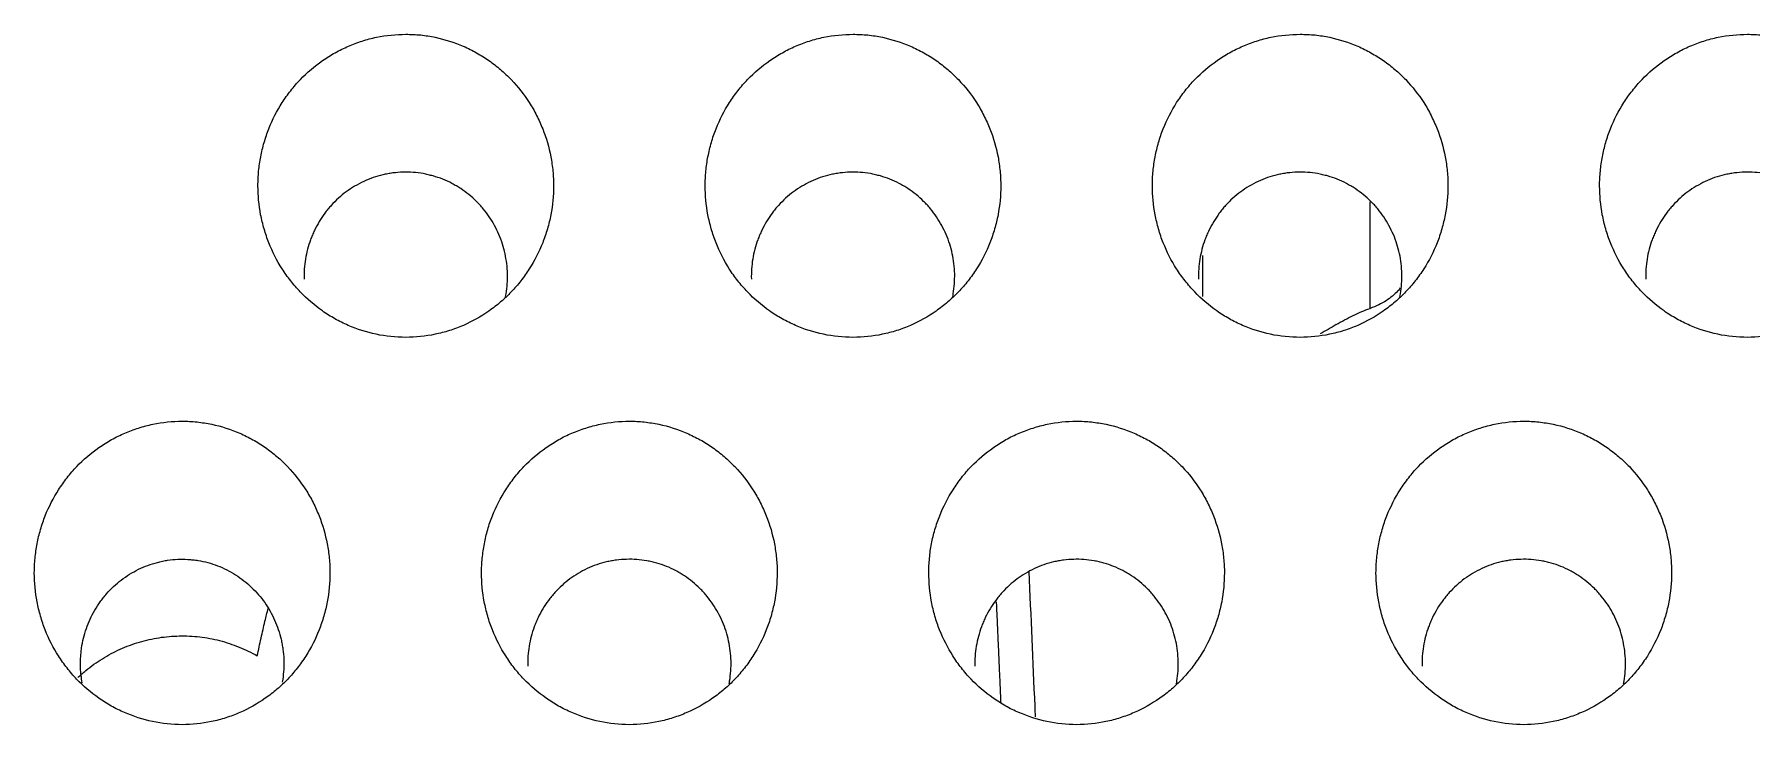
# Model space of a CAD drawing. Header units: millimetres. Extents: x 70151 to 230897, y 35202 to 113211.
# Drawn here: x 179003.46 to 179014.93, y 69184.89 to 69189.51 of the extents above; entities that cross this region are included whole.
import ezdxf

# ---------------------------------------------------------------- set-up
doc = ezdxf.new("R2010")
doc.units = ezdxf.units.MM
doc.header["$LTSCALE"] = 50
doc.layers.add('2-con', color=2, linetype='Continuous')
doc.layers.add('mark-B', color=2, linetype='Continuous', lineweight=20)

# ---------------------------------------------------------------- blocks, each defined once
blk = doc.blocks.new('무풍1WAY 대형')
at = {"layer": 'mark-B'}
for p, q in [((-357.466, -428.226), (-357.466, -428.939)), ((-356.348, -428.579), (-356.348, -428.306))]:
    blk.add_line(p, q, dxfattribs=at)
for points, knots in [([(-358.493, -425.445), (-358.56, -425.445), (-358.625, -425.452), (-358.721, -425.472), (-358.753, -425.481), (-358.801, -425.496), (-358.816, -425.501), (-358.847, -425.513), (-358.863, -425.519), (-358.938, -425.552), (-358.995, -425.584), (-359.076, -425.64), (-359.102, -425.66), (-359.152, -425.703), (-359.199, -425.748), (-359.242, -425.798), (-359.272, -425.836), (-359.282, -425.849), (-359.301, -425.876), (-359.31, -425.89), (-359.354, -425.959), (-359.384, -426.017), (-359.42, -426.108), (-359.43, -426.139), (-359.444, -426.186), (-359.448, -426.202), (-359.456, -426.234), (-359.459, -426.249), (-359.474, -426.329), (-359.48, -426.394), (-359.481, -426.475), (-359.48, -426.492), (-359.479, -426.524), (-359.477, -426.541), (-359.473, -426.59), (-359.468, -426.622), (-359.45, -426.717), (-359.432, -426.78), (-359.396, -426.871), (-359.382, -426.901), (-359.353, -426.959), (-359.336, -426.987), (-359.284, -427.07), (-359.244, -427.121), (-359.187, -427.181), (-359.175, -427.192), (-359.151, -427.215), (-359.115, -427.248), (-359.05, -427.298), (-358.995, -427.333), (-358.952, -427.357), (-358.938, -427.364), (-358.908, -427.379), (-358.893, -427.386), (-358.817, -427.419), (-358.755, -427.439), (-358.658, -427.459), (-358.626, -427.464), (-358.56, -427.471), (-358.527, -427.473), (-358.428, -427.473), (-358.363, -427.466), (-358.282, -427.449), (-358.266, -427.445), (-358.234, -427.437), (-358.186, -427.423), (-358.109, -427.395), (-358.051, -427.366), (-357.993, -427.334), (-357.965, -427.316), (-357.884, -427.259), (-357.834, -427.217), (-357.778, -427.158), (-357.767, -427.146), (-357.745, -427.121), (-357.735, -427.108), (-357.704, -427.069), (-357.685, -427.042), (-357.633, -426.96), (-357.603, -426.902), (-357.573, -426.826), (-357.567, -426.811), (-357.557, -426.78), (-357.542, -426.733), (-357.523, -426.654), (-357.514, -426.59), (-357.509, -426.541), (-357.508, -426.525), (-357.506, -426.492), (-357.506, -426.476), (-357.506, -426.394), (-357.512, -426.329), (-357.53, -426.234), (-357.538, -426.202), (-357.551, -426.155), (-357.556, -426.139), (-357.567, -426.108), (-357.573, -426.093), (-357.603, -426.017), (-357.632, -425.959), (-357.685, -425.877), (-357.704, -425.85), (-357.744, -425.798), (-357.766, -425.773), (-357.833, -425.702), (-357.883, -425.66), (-357.95, -425.613), (-357.964, -425.604), (-357.992, -425.586), (-358.006, -425.577), (-358.049, -425.553), (-358.078, -425.539), (-358.168, -425.5), (-358.231, -425.48), (-358.361, -425.452), (-358.427, -425.445), (-358.493, -425.445)], [0, 0, 0, 0, 0.03125, 0.03125, 0.046875, 0.046875, 0.054688, 0.054688, 0.0625, 0.0625, 0.09375, 0.09375, 0.109375, 0.109375, 0.125, 0.140625, 0.140625, 0.148438, 0.148438, 0.15625, 0.15625, 0.1875, 0.1875, 0.203125, 0.203125, 0.210938, 0.210938, 0.21875, 0.21875, 0.25, 0.25, 0.257813, 0.257813, 0.265625, 0.265625, 0.28125, 0.28125, 0.3125, 0.3125, 0.328125, 0.328125, 0.34375, 0.34375, 0.375, 0.375, 0.382813, 0.382813, 0.390625, 0.40625, 0.421875, 0.421875, 0.429688, 0.429688, 0.4375, 0.4375, 0.46875, 0.46875, 0.484375, 0.484375, 0.5, 0.5, 0.53125, 0.53125, 0.539063, 0.539063, 0.546875, 0.5625, 0.578125, 0.578125, 0.59375, 0.59375, 0.625, 0.625, 0.632813, 0.632813, 0.640625, 0.640625, 0.65625, 0.65625, 0.6875, 0.6875, 0.695313, 0.695313, 0.703125, 0.71875, 0.734375, 0.734375, 0.742188, 0.742188, 0.75, 0.75, 0.78125, 0.78125, 0.796875, 0.796875, 0.804688, 0.804688, 0.8125, 0.8125, 0.84375, 0.84375, 0.859375, 0.859375, 0.875, 0.875, 0.90625, 0.90625, 0.914063, 0.914063, 0.921875, 0.921875, 0.9375, 0.9375, 0.96875, 0.96875, 1, 1, 1, 1]), ([(-355.506, -425.445), (-355.572, -425.445), (-355.638, -425.452), (-355.734, -425.472), (-355.766, -425.481), (-355.813, -425.496), (-355.829, -425.501), (-355.86, -425.513), (-355.875, -425.519), (-355.95, -425.552), (-356.007, -425.584), (-356.088, -425.64), (-356.115, -425.66), (-356.164, -425.703), (-356.212, -425.748), (-356.254, -425.798), (-356.285, -425.836), (-356.294, -425.849), (-356.313, -425.876), (-356.323, -425.89), (-356.367, -425.959), (-356.396, -426.017), (-356.432, -426.108), (-356.443, -426.139), (-356.456, -426.186), (-356.461, -426.202), (-356.468, -426.234), (-356.472, -426.249), (-356.487, -426.329), (-356.493, -426.394), (-356.493, -426.475), (-356.493, -426.492), (-356.491, -426.524), (-356.49, -426.541), (-356.485, -426.59), (-356.481, -426.622), (-356.462, -426.717), (-356.444, -426.78), (-356.408, -426.871), (-356.395, -426.901), (-356.365, -426.959), (-356.349, -426.987), (-356.296, -427.07), (-356.256, -427.121), (-356.199, -427.181), (-356.188, -427.192), (-356.164, -427.215), (-356.127, -427.248), (-356.063, -427.298), (-356.008, -427.333), (-355.965, -427.357), (-355.95, -427.364), (-355.92, -427.379), (-355.905, -427.386), (-355.83, -427.419), (-355.767, -427.439), (-355.671, -427.459), (-355.638, -427.464), (-355.572, -427.471), (-355.539, -427.473), (-355.441, -427.473), (-355.375, -427.466), (-355.294, -427.449), (-355.278, -427.445), (-355.246, -427.437), (-355.199, -427.423), (-355.122, -427.395), (-355.063, -427.366), (-355.005, -427.334), (-354.977, -427.316), (-354.896, -427.259), (-354.847, -427.217), (-354.79, -427.158), (-354.779, -427.146), (-354.758, -427.121), (-354.747, -427.108), (-354.717, -427.069), (-354.698, -427.042), (-354.645, -426.96), (-354.616, -426.902), (-354.585, -426.826), (-354.58, -426.811), (-354.569, -426.78), (-354.554, -426.733), (-354.535, -426.654), (-354.526, -426.59), (-354.522, -426.541), (-354.52, -426.525), (-354.519, -426.492), (-354.519, -426.476), (-354.519, -426.394), (-354.525, -426.329), (-354.543, -426.234), (-354.55, -426.202), (-354.564, -426.155), (-354.569, -426.139), (-354.579, -426.108), (-354.585, -426.093), (-354.615, -426.017), (-354.645, -425.959), (-354.697, -425.877), (-354.716, -425.85), (-354.757, -425.798), (-354.778, -425.773), (-354.846, -425.702), (-354.895, -425.66), (-354.962, -425.613), (-354.976, -425.604), (-355.004, -425.586), (-355.018, -425.577), (-355.061, -425.553), (-355.091, -425.539), (-355.181, -425.5), (-355.243, -425.48), (-355.373, -425.452), (-355.439, -425.445), (-355.506, -425.445)], [0, 0, 0, 0, 0.03125, 0.03125, 0.046875, 0.046875, 0.054687, 0.054687, 0.0625, 0.0625, 0.09375, 0.09375, 0.109375, 0.109375, 0.125, 0.140625, 0.140625, 0.148438, 0.148438, 0.15625, 0.15625, 0.1875, 0.1875, 0.203125, 0.203125, 0.210938, 0.210938, 0.21875, 0.21875, 0.25, 0.25, 0.257813, 0.257813, 0.265625, 0.265625, 0.28125, 0.28125, 0.3125, 0.3125, 0.328125, 0.328125, 0.34375, 0.34375, 0.375, 0.375, 0.382812, 0.382812, 0.390625, 0.40625, 0.421875, 0.421875, 0.429687, 0.429687, 0.4375, 0.4375, 0.46875, 0.46875, 0.484375, 0.484375, 0.5, 0.5, 0.53125, 0.53125, 0.539062, 0.539062, 0.546875, 0.5625, 0.578125, 0.578125, 0.59375, 0.59375, 0.625, 0.625, 0.632812, 0.632812, 0.640625, 0.640625, 0.65625, 0.65625, 0.6875, 0.6875, 0.695312, 0.695312, 0.703125, 0.71875, 0.734375, 0.734375, 0.742187, 0.742187, 0.75, 0.75, 0.78125, 0.78125, 0.796875, 0.796875, 0.804687, 0.804687, 0.8125, 0.8125, 0.84375, 0.84375, 0.859375, 0.859375, 0.875, 0.875, 0.90625, 0.90625, 0.914063, 0.914063, 0.921875, 0.921875, 0.9375, 0.9375, 0.96875, 0.96875, 1, 1, 1, 1]), ([(-355.187, -426.468), (-355.2, -426.168), (-355.213, -425.869), (-355.227, -425.545), (-355.228, -425.521), (-355.229, -425.497)], [0, 0, 0, 0, 0.925963, 0.925963, 1, 1, 1, 1]), ([(-352.518, -425.445), (-352.585, -425.445), (-352.65, -425.452), (-352.746, -425.472), (-352.778, -425.481), (-352.825, -425.496), (-352.841, -425.501), (-352.872, -425.513), (-352.887, -425.519), (-352.963, -425.552), (-353.02, -425.584), (-353.101, -425.64), (-353.127, -425.66), (-353.177, -425.703), (-353.224, -425.748), (-353.267, -425.798), (-353.297, -425.836), (-353.307, -425.849), (-353.326, -425.876), (-353.335, -425.89), (-353.379, -425.959), (-353.409, -426.017), (-353.445, -426.108), (-353.455, -426.139), (-353.469, -426.186), (-353.473, -426.202), (-353.481, -426.234), (-353.484, -426.249), (-353.499, -426.329), (-353.505, -426.394), (-353.505, -426.475), (-353.505, -426.492), (-353.504, -426.524), (-353.502, -426.541), (-353.498, -426.59), (-353.493, -426.622), (-353.475, -426.717), (-353.457, -426.78), (-353.421, -426.871), (-353.407, -426.901), (-353.378, -426.959), (-353.361, -426.987), (-353.309, -427.07), (-353.269, -427.121), (-353.212, -427.181), (-353.2, -427.192), (-353.176, -427.215), (-353.14, -427.248), (-353.075, -427.298), (-353.02, -427.333), (-352.977, -427.357), (-352.962, -427.364), (-352.933, -427.379), (-352.918, -427.386), (-352.842, -427.419), (-352.78, -427.439), (-352.683, -427.459), (-352.651, -427.464), (-352.585, -427.471), (-352.552, -427.473), (-352.453, -427.473), (-352.388, -427.466), (-352.307, -427.449), (-352.291, -427.445), (-352.259, -427.437), (-352.211, -427.423), (-352.134, -427.395), (-352.075, -427.366), (-352.018, -427.334), (-351.99, -427.316), (-351.909, -427.259), (-351.859, -427.217), (-351.803, -427.158), (-351.792, -427.146), (-351.77, -427.121), (-351.76, -427.108), (-351.729, -427.069), (-351.71, -427.042), (-351.658, -426.96), (-351.628, -426.902), (-351.598, -426.826), (-351.592, -426.811), (-351.581, -426.78), (-351.567, -426.733), (-351.548, -426.654), (-351.539, -426.59), (-351.534, -426.541), (-351.533, -426.525), (-351.531, -426.492), (-351.531, -426.476), (-351.531, -426.394), (-351.537, -426.329), (-351.555, -426.234), (-351.563, -426.202), (-351.576, -426.155), (-351.581, -426.139), (-351.592, -426.108), (-351.598, -426.093), (-351.628, -426.017), (-351.657, -425.959), (-351.71, -425.877), (-351.728, -425.85), (-351.769, -425.798), (-351.791, -425.773), (-351.858, -425.702), (-351.908, -425.66), (-351.975, -425.613), (-351.989, -425.604), (-352.017, -425.586), (-352.031, -425.577), (-352.074, -425.553), (-352.103, -425.539), (-352.193, -425.5), (-352.256, -425.48), (-352.386, -425.452), (-352.452, -425.445), (-352.518, -425.445)], [0, 0, 0, 0, 0.03125, 0.03125, 0.046875, 0.046875, 0.054687, 0.054687, 0.0625, 0.0625, 0.09375, 0.09375, 0.109375, 0.109375, 0.125, 0.140625, 0.140625, 0.148437, 0.148437, 0.15625, 0.15625, 0.1875, 0.1875, 0.203125, 0.203125, 0.210937, 0.210937, 0.21875, 0.21875, 0.25, 0.25, 0.257812, 0.257812, 0.265625, 0.265625, 0.28125, 0.28125, 0.3125, 0.3125, 0.328125, 0.328125, 0.34375, 0.34375, 0.375, 0.375, 0.382812, 0.382812, 0.390625, 0.40625, 0.421875, 0.421875, 0.429687, 0.429687, 0.4375, 0.4375, 0.46875, 0.46875, 0.484375, 0.484375, 0.5, 0.5, 0.53125, 0.53125, 0.539062, 0.539062, 0.546875, 0.5625, 0.578125, 0.578125, 0.59375, 0.59375, 0.625, 0.625, 0.632812, 0.632812, 0.640625, 0.640625, 0.65625, 0.65625, 0.6875, 0.6875, 0.695312, 0.695312, 0.703125, 0.71875, 0.734375, 0.734375, 0.742187, 0.742187, 0.75, 0.75, 0.78125, 0.78125, 0.796875, 0.796875, 0.804687, 0.804687, 0.8125, 0.8125, 0.84375, 0.84375, 0.859375, 0.859375, 0.875, 0.875, 0.90625, 0.90625, 0.914062, 0.914062, 0.921875, 0.921875, 0.9375, 0.9375, 0.96875, 0.96875, 1, 1, 1, 1]), ([(-349.531, -425.445), (-349.597, -425.445), (-349.662, -425.452), (-349.759, -425.472), (-349.791, -425.481), (-349.838, -425.496), (-349.854, -425.501), (-349.885, -425.513), (-349.9, -425.519), (-349.975, -425.552), (-350.032, -425.584), (-350.113, -425.64), (-350.139, -425.66), (-350.189, -425.703), (-350.237, -425.748), (-350.279, -425.798), (-350.31, -425.836), (-350.319, -425.849), (-350.338, -425.876), (-350.348, -425.89), (-350.392, -425.959), (-350.421, -426.017), (-350.457, -426.108), (-350.468, -426.139), (-350.481, -426.186), (-350.486, -426.202), (-350.493, -426.234), (-350.497, -426.249), (-350.512, -426.329), (-350.518, -426.394), (-350.518, -426.475), (-350.517, -426.492), (-350.516, -426.524), (-350.515, -426.541), (-350.51, -426.59), (-350.506, -426.622), (-350.487, -426.717), (-350.469, -426.78), (-350.433, -426.871), (-350.42, -426.901), (-350.39, -426.959), (-350.374, -426.987), (-350.321, -427.07), (-350.281, -427.121), (-350.224, -427.181), (-350.213, -427.192), (-350.189, -427.215), (-350.152, -427.248), (-350.088, -427.298), (-350.032, -427.333), (-349.989, -427.357), (-349.975, -427.364), (-349.945, -427.379), (-349.93, -427.386), (-349.855, -427.419), (-349.792, -427.439), (-349.696, -427.459), (-349.663, -427.464), (-349.597, -427.471), (-349.564, -427.473), (-349.465, -427.473), (-349.4, -427.466), (-349.319, -427.449), (-349.303, -427.445), (-349.271, -427.437), (-349.223, -427.423), (-349.147, -427.395), (-349.088, -427.366), (-349.03, -427.334), (-349.002, -427.316), (-348.921, -427.259), (-348.872, -427.217), (-348.815, -427.158), (-348.804, -427.146), (-348.783, -427.121), (-348.772, -427.108), (-348.742, -427.069), (-348.723, -427.042), (-348.67, -426.96), (-348.64, -426.902), (-348.61, -426.826), (-348.605, -426.811), (-348.594, -426.78), (-348.579, -426.733), (-348.56, -426.654), (-348.551, -426.59), (-348.547, -426.541), (-348.545, -426.525), (-348.544, -426.492), (-348.543, -426.476), (-348.543, -426.394), (-348.55, -426.329), (-348.568, -426.234), (-348.575, -426.202), (-348.589, -426.155), (-348.594, -426.139), (-348.604, -426.108), (-348.61, -426.093), (-348.64, -426.017), (-348.67, -425.959), (-348.722, -425.877), (-348.741, -425.85), (-348.782, -425.798), (-348.803, -425.773), (-348.871, -425.702), (-348.92, -425.66), (-348.987, -425.613), (-349.001, -425.604), (-349.029, -425.586), (-349.043, -425.577), (-349.086, -425.553), (-349.116, -425.539), (-349.206, -425.5), (-349.268, -425.48), (-349.398, -425.452), (-349.464, -425.445), (-349.531, -425.445)], [0, 0, 0, 0, 0.03125, 0.03125, 0.046875, 0.046875, 0.054687, 0.054687, 0.0625, 0.0625, 0.09375, 0.09375, 0.109375, 0.109375, 0.125, 0.140625, 0.140625, 0.148438, 0.148438, 0.15625, 0.15625, 0.1875, 0.1875, 0.203125, 0.203125, 0.210938, 0.210938, 0.21875, 0.21875, 0.25, 0.25, 0.257813, 0.257813, 0.265625, 0.265625, 0.28125, 0.28125, 0.3125, 0.3125, 0.328125, 0.328125, 0.34375, 0.34375, 0.375, 0.375, 0.382813, 0.382813, 0.390625, 0.40625, 0.421875, 0.421875, 0.429688, 0.429688, 0.4375, 0.4375, 0.46875, 0.46875, 0.484375, 0.484375, 0.5, 0.5, 0.53125, 0.53125, 0.539063, 0.539063, 0.546875, 0.5625, 0.578125, 0.578125, 0.59375, 0.59375, 0.625, 0.625, 0.632813, 0.632813, 0.640625, 0.640625, 0.65625, 0.65625, 0.6875, 0.6875, 0.695313, 0.695313, 0.703125, 0.71875, 0.734375, 0.734375, 0.742188, 0.742188, 0.75, 0.75, 0.78125, 0.78125, 0.796875, 0.796875, 0.804688, 0.804688, 0.8125, 0.8125, 0.84375, 0.84375, 0.859375, 0.859375, 0.875, 0.875, 0.90625, 0.90625, 0.914062, 0.914062, 0.921875, 0.921875, 0.9375, 0.9375, 0.96875, 0.96875, 1, 1, 1, 1]), ([(-359.16, -425.718), (-359.161, -425.724), (-359.162, -425.731), (-359.17, -425.781), (-359.174, -425.826), (-359.172, -425.893), (-359.17, -425.916), (-359.165, -425.96), (-359.161, -425.982), (-359.147, -426.048), (-359.134, -426.091), (-359.098, -426.174), (-359.077, -426.213), (-359.039, -426.269), (-359.025, -426.287), (-359.004, -426.313), (-358.996, -426.322), (-358.981, -426.339), (-358.973, -426.347), (-358.933, -426.386), (-358.898, -426.415), (-358.851, -426.446), (-358.842, -426.452), (-358.822, -426.463), (-358.812, -426.469), (-358.782, -426.485), (-358.741, -426.504), (-358.687, -426.522), (-358.654, -426.531), (-358.632, -426.536), (-358.621, -426.538), (-358.565, -426.548), (-358.52, -426.551), (-358.452, -426.549), (-358.429, -426.548), (-358.395, -426.543), (-358.384, -426.541), (-358.362, -426.537), (-358.351, -426.535), (-358.296, -426.522), (-358.253, -426.507), (-358.192, -426.478), (-358.171, -426.468), (-358.132, -426.444), (-358.114, -426.432), (-358.06, -426.392), (-358.026, -426.362), (-357.988, -426.319), (-357.981, -426.311), (-357.966, -426.293), (-357.959, -426.284), (-357.939, -426.257), (-357.915, -426.22), (-357.888, -426.171), (-357.874, -426.14), (-357.865, -426.119), (-357.861, -426.109), (-357.842, -426.056), (-357.819, -425.97), (-357.813, -425.881), (-357.814, -425.836)], [0, 0, 0, 0, 0.008485, 0.008485, 0.06681, 0.06681, 0.095972, 0.095972, 0.125134, 0.125134, 0.183458, 0.183458, 0.241783, 0.241783, 0.270945, 0.270945, 0.285526, 0.285526, 0.300107, 0.300107, 0.358432, 0.358432, 0.373013, 0.373013, 0.387594, 0.387594, 0.416756, 0.445918, 0.460499, 0.460499, 0.47508, 0.47508, 0.533405, 0.533405, 0.562567, 0.562567, 0.577148, 0.577148, 0.591729, 0.591729, 0.650054, 0.650054, 0.679216, 0.679216, 0.708378, 0.708378, 0.766702, 0.766702, 0.781283, 0.781283, 0.795865, 0.795865, 0.825027, 0.854189, 0.86877, 0.86877, 0.883351, 0.883351, 0.941676, 1, 1, 1, 1]), ([(-356.172, -425.718), (-356.174, -425.724), (-356.175, -425.731), (-356.183, -425.781), (-356.186, -425.826), (-356.184, -425.893), (-356.183, -425.916), (-356.177, -425.96), (-356.174, -425.982), (-356.159, -426.048), (-356.146, -426.091), (-356.11, -426.174), (-356.089, -426.213), (-356.051, -426.269), (-356.038, -426.287), (-356.016, -426.313), (-356.009, -426.322), (-355.994, -426.339), (-355.986, -426.347), (-355.946, -426.386), (-355.911, -426.415), (-355.864, -426.446), (-355.854, -426.452), (-355.834, -426.463), (-355.824, -426.469), (-355.794, -426.485), (-355.753, -426.504), (-355.7, -426.522), (-355.667, -426.531), (-355.645, -426.536), (-355.634, -426.538), (-355.577, -426.548), (-355.532, -426.551), (-355.464, -426.549), (-355.442, -426.548), (-355.408, -426.543), (-355.397, -426.541), (-355.374, -426.537), (-355.363, -426.535), (-355.308, -426.522), (-355.266, -426.507), (-355.204, -426.478), (-355.184, -426.468), (-355.145, -426.444), (-355.126, -426.432), (-355.072, -426.392), (-355.039, -426.362), (-355.001, -426.319), (-354.993, -426.311), (-354.979, -426.293), (-354.972, -426.284), (-354.952, -426.257), (-354.927, -426.22), (-354.9, -426.171), (-354.887, -426.14), (-354.878, -426.119), (-354.874, -426.109), (-354.854, -426.056), (-354.832, -425.97), (-354.825, -425.881), (-354.827, -425.836)], [0, 0, 0, 0, 0.008485, 0.008485, 0.06681, 0.06681, 0.095972, 0.095972, 0.125134, 0.125134, 0.183458, 0.183458, 0.241783, 0.241783, 0.270945, 0.270945, 0.285526, 0.285526, 0.300107, 0.300107, 0.358432, 0.358432, 0.373013, 0.373013, 0.387594, 0.387594, 0.416756, 0.445918, 0.460499, 0.460499, 0.47508, 0.47508, 0.533405, 0.533405, 0.562567, 0.562567, 0.577148, 0.577148, 0.591729, 0.591729, 0.650054, 0.650054, 0.679216, 0.679216, 0.708378, 0.708378, 0.766702, 0.766702, 0.781283, 0.781283, 0.795865, 0.795865, 0.825027, 0.854189, 0.86877, 0.86877, 0.883351, 0.883351, 0.941676, 1, 1, 1, 1]), ([(-353.185, -425.718), (-353.186, -425.724), (-353.187, -425.731), (-353.195, -425.781), (-353.198, -425.826), (-353.197, -425.893), (-353.195, -425.916), (-353.19, -425.96), (-353.186, -425.982), (-353.172, -426.048), (-353.158, -426.091), (-353.123, -426.174), (-353.101, -426.213), (-353.064, -426.269), (-353.05, -426.287), (-353.029, -426.313), (-353.021, -426.322), (-353.006, -426.339), (-352.998, -426.347), (-352.958, -426.386), (-352.923, -426.415), (-352.876, -426.446), (-352.866, -426.452), (-352.847, -426.463), (-352.837, -426.469), (-352.807, -426.485), (-352.766, -426.504), (-352.712, -426.522), (-352.679, -426.531), (-352.657, -426.536), (-352.646, -426.538), (-352.59, -426.548), (-352.545, -426.551), (-352.477, -426.549), (-352.454, -426.548), (-352.42, -426.543), (-352.409, -426.541), (-352.387, -426.537), (-352.376, -426.535), (-352.321, -426.522), (-352.278, -426.507), (-352.216, -426.478), (-352.196, -426.468), (-352.157, -426.444), (-352.139, -426.432), (-352.084, -426.392), (-352.051, -426.362), (-352.013, -426.319), (-352.006, -426.311), (-351.991, -426.293), (-351.984, -426.284), (-351.964, -426.257), (-351.939, -426.22), (-351.913, -426.171), (-351.899, -426.14), (-351.89, -426.119), (-351.886, -426.109), (-351.867, -426.056), (-351.844, -425.97), (-351.838, -425.881), (-351.839, -425.836)], [0, 0, 0, 0, 0.008485, 0.008485, 0.06681, 0.06681, 0.095972, 0.095972, 0.125134, 0.125134, 0.183458, 0.183458, 0.241783, 0.241783, 0.270945, 0.270945, 0.285526, 0.285526, 0.300107, 0.300107, 0.358432, 0.358432, 0.373013, 0.373013, 0.387594, 0.387594, 0.416756, 0.445918, 0.460499, 0.460499, 0.47508, 0.47508, 0.533405, 0.533405, 0.562567, 0.562567, 0.577148, 0.577148, 0.591729, 0.591729, 0.650054, 0.650054, 0.679216, 0.679216, 0.708378, 0.708378, 0.766702, 0.766702, 0.781283, 0.781283, 0.795865, 0.795865, 0.825027, 0.854189, 0.86877, 0.86877, 0.883351, 0.883351, 0.941676, 1, 1, 1, 1]), ([(-350.148, -426.143), (-350.167, -426.102), (-350.181, -426.059), (-350.194, -426.005), (-350.196, -425.994), (-350.2, -425.972), (-350.202, -425.96), (-350.207, -425.927), (-350.209, -425.905), (-350.211, -425.838), (-350.209, -425.793), (-350.201, -425.742), (-350.2, -425.735), (-350.199, -425.728)], [0, 0, 0, 0, 0.317308, 0.317308, 0.396634, 0.396634, 0.475961, 0.475961, 0.634615, 0.634615, 0.951923, 0.951923, 1, 1, 1, 1]), ([(-348.863, -425.725), (-348.857, -425.757), (-348.853, -425.79), (-348.851, -425.845), (-348.851, -425.867), (-348.853, -425.901), (-348.854, -425.912), (-348.856, -425.935), (-348.857, -425.946), (-348.865, -426.001), (-348.876, -426.045), (-348.898, -426.108), (-348.906, -426.129), (-348.925, -426.17), (-348.946, -426.21), (-348.976, -426.257), (-348.997, -426.284), (-349.011, -426.302), (-349.018, -426.311), (-349.055, -426.353), (-349.088, -426.384), (-349.142, -426.425), (-349.16, -426.438), (-349.199, -426.462), (-349.219, -426.473), (-349.28, -426.503), (-349.322, -426.518), (-349.377, -426.532), (-349.388, -426.535), (-349.411, -426.54), (-349.422, -426.542), (-349.456, -426.547), (-349.501, -426.551), (-349.557, -426.551), (-349.591, -426.548), (-349.614, -426.545), (-349.625, -426.544), (-349.681, -426.535), (-349.725, -426.523), (-349.788, -426.499), (-349.809, -426.49), (-349.849, -426.469), (-349.869, -426.458), (-349.926, -426.422), (-349.961, -426.394), (-350.01, -426.347), (-350.026, -426.331), (-350.055, -426.296), (-350.069, -426.279), (-350.108, -426.224), (-350.13, -426.185), (-350.148, -426.143)], [0, 0, 0, 0, 0.049882, 0.049882, 0.083815, 0.083815, 0.100782, 0.100782, 0.117748, 0.117748, 0.185613, 0.185613, 0.219546, 0.219546, 0.253479, 0.287412, 0.304378, 0.304378, 0.321345, 0.321345, 0.38921, 0.38921, 0.423143, 0.423143, 0.457076, 0.457076, 0.524941, 0.524941, 0.541908, 0.541908, 0.558874, 0.558874, 0.592807, 0.62674, 0.643706, 0.643706, 0.660672, 0.660672, 0.728538, 0.728538, 0.762471, 0.762471, 0.796403, 0.796403, 0.864269, 0.864269, 0.898202, 0.898202, 0.932134, 0.932134, 1, 1, 1, 1]), ([(-348.834, -425.76), (-348.851, -425.776), (-348.869, -425.792), (-348.905, -425.821), (-348.923, -425.835), (-348.96, -425.862), (-348.978, -425.874), (-349.036, -425.91), (-349.076, -425.931), (-349.137, -425.958), (-349.158, -425.967), (-349.201, -425.983), (-349.223, -425.99), (-349.288, -426.01), (-349.376, -426.029), (-349.466, -426.037), (-349.534, -426.038), (-349.557, -426.038), (-349.603, -426.036), (-349.626, -426.034), (-349.693, -426.026), (-349.737, -426.018), (-349.803, -426.001), (-349.825, -425.995), (-349.868, -425.98), (-349.889, -425.972), (-349.953, -425.947), (-349.993, -425.927), (-350.032, -425.905)], [0, 0, 0, 0, 0.055168, 0.055168, 0.107659, 0.107659, 0.16015, 0.16015, 0.265131, 0.265131, 0.317622, 0.317622, 0.370112, 0.370112, 0.475094, 0.580075, 0.580075, 0.632566, 0.632566, 0.685056, 0.685056, 0.790037, 0.790037, 0.842528, 0.842528, 0.895019, 0.895019, 1, 1, 1, 1]), ([(-350.032, -425.905), (-350.041, -425.945), (-350.049, -425.984), (-350.067, -426.062), (-350.075, -426.099), (-350.091, -426.166), (-350.098, -426.194), (-350.105, -426.222)], [0, 0, 0, 0, 0.355699, 0.355699, 0.711398, 0.711398, 1, 1, 1, 1]), ([(-359.987, -428.033), (-360.054, -428.033), (-360.119, -428.04), (-360.215, -428.06), (-360.247, -428.068), (-360.294, -428.083), (-360.31, -428.089), (-360.341, -428.1), (-360.356, -428.107), (-360.432, -428.139), (-360.489, -428.171), (-360.569, -428.228), (-360.596, -428.248), (-360.646, -428.291), (-360.693, -428.336), (-360.736, -428.385), (-360.766, -428.423), (-360.776, -428.437), (-360.795, -428.463), (-360.804, -428.477), (-360.848, -428.546), (-360.878, -428.604), (-360.914, -428.695), (-360.924, -428.726), (-360.938, -428.773), (-360.942, -428.789), (-360.95, -428.82), (-360.953, -428.836), (-360.968, -428.916), (-360.974, -428.981), (-360.974, -429.062), (-360.974, -429.078), (-360.972, -429.111), (-360.971, -429.127), (-360.967, -429.176), (-360.962, -429.208), (-360.944, -429.304), (-360.926, -429.366), (-360.89, -429.457), (-360.876, -429.487), (-360.846, -429.546), (-360.83, -429.574), (-360.778, -429.656), (-360.738, -429.707), (-360.681, -429.767), (-360.669, -429.778), (-360.645, -429.801), (-360.609, -429.834), (-360.544, -429.884), (-360.489, -429.918), (-360.446, -429.942), (-360.431, -429.95), (-360.402, -429.965), (-360.386, -429.972), (-360.311, -430.005), (-360.248, -430.024), (-360.152, -430.045), (-360.12, -430.05), (-360.053, -430.057), (-360.02, -430.058), (-359.922, -430.058), (-359.857, -430.052), (-359.776, -430.035), (-359.759, -430.031), (-359.727, -430.023), (-359.68, -430.009), (-359.603, -429.98), (-359.544, -429.951), (-359.487, -429.919), (-359.459, -429.902), (-359.378, -429.845), (-359.328, -429.803), (-359.272, -429.744), (-359.261, -429.732), (-359.239, -429.707), (-359.229, -429.694), (-359.198, -429.655), (-359.179, -429.629), (-359.127, -429.546), (-359.097, -429.489), (-359.067, -429.412), (-359.061, -429.397), (-359.05, -429.366), (-359.036, -429.319), (-359.017, -429.241), (-359.008, -429.176), (-359.003, -429.128), (-359.002, -429.111), (-359, -429.079), (-359, -429.062), (-359, -428.981), (-359.006, -428.916), (-359.024, -428.821), (-359.032, -428.789), (-359.045, -428.742), (-359.05, -428.726), (-359.061, -428.695), (-359.067, -428.68), (-359.097, -428.604), (-359.126, -428.546), (-359.179, -428.464), (-359.197, -428.437), (-359.238, -428.385), (-359.26, -428.361), (-359.327, -428.29), (-359.377, -428.247), (-359.444, -428.2), (-359.458, -428.191), (-359.486, -428.173), (-359.5, -428.165), (-359.543, -428.141), (-359.572, -428.126), (-359.662, -428.087), (-359.725, -428.067), (-359.855, -428.04), (-359.921, -428.033), (-359.987, -428.033)], [0, 0, 0, 0, 0.03125, 0.03125, 0.046875, 0.046875, 0.054688, 0.054688, 0.0625, 0.0625, 0.09375, 0.09375, 0.109375, 0.109375, 0.125, 0.140625, 0.140625, 0.148437, 0.148437, 0.15625, 0.15625, 0.1875, 0.1875, 0.203125, 0.203125, 0.210937, 0.210937, 0.21875, 0.21875, 0.25, 0.25, 0.257812, 0.257812, 0.265625, 0.265625, 0.28125, 0.28125, 0.3125, 0.3125, 0.328125, 0.328125, 0.34375, 0.34375, 0.375, 0.375, 0.382812, 0.382812, 0.390625, 0.40625, 0.421875, 0.421875, 0.429687, 0.429687, 0.4375, 0.4375, 0.46875, 0.46875, 0.484375, 0.484375, 0.5, 0.5, 0.53125, 0.53125, 0.539062, 0.539062, 0.546875, 0.5625, 0.578125, 0.578125, 0.59375, 0.59375, 0.625, 0.625, 0.632812, 0.632812, 0.640625, 0.640625, 0.65625, 0.65625, 0.6875, 0.6875, 0.695312, 0.695312, 0.703125, 0.71875, 0.734375, 0.734375, 0.742187, 0.742187, 0.75, 0.75, 0.78125, 0.78125, 0.796875, 0.796875, 0.804687, 0.804687, 0.8125, 0.8125, 0.84375, 0.84375, 0.859375, 0.859375, 0.875, 0.875, 0.90625, 0.90625, 0.914062, 0.914062, 0.921875, 0.921875, 0.9375, 0.9375, 0.96875, 0.96875, 1, 1, 1, 1]), ([(-357, -428.033), (-357.066, -428.033), (-357.131, -428.04), (-357.228, -428.06), (-357.259, -428.068), (-357.307, -428.083), (-357.322, -428.089), (-357.353, -428.1), (-357.369, -428.107), (-357.444, -428.139), (-357.501, -428.171), (-357.582, -428.228), (-357.608, -428.248), (-357.658, -428.291), (-357.705, -428.336), (-357.748, -428.385), (-357.778, -428.423), (-357.788, -428.437), (-357.807, -428.463), (-357.816, -428.477), (-357.861, -428.546), (-357.89, -428.604), (-357.926, -428.695), (-357.937, -428.726), (-357.95, -428.773), (-357.954, -428.789), (-357.962, -428.82), (-357.965, -428.836), (-357.981, -428.916), (-357.987, -428.981), (-357.987, -429.062), (-357.986, -429.078), (-357.985, -429.111), (-357.984, -429.127), (-357.979, -429.176), (-357.974, -429.208), (-357.956, -429.304), (-357.938, -429.366), (-357.902, -429.457), (-357.888, -429.487), (-357.859, -429.546), (-357.843, -429.574), (-357.79, -429.656), (-357.75, -429.707), (-357.693, -429.767), (-357.681, -429.778), (-357.657, -429.801), (-357.621, -429.834), (-357.557, -429.884), (-357.501, -429.918), (-357.458, -429.942), (-357.444, -429.95), (-357.414, -429.965), (-357.399, -429.972), (-357.323, -430.005), (-357.261, -430.024), (-357.165, -430.045), (-357.132, -430.05), (-357.066, -430.057), (-357.033, -430.058), (-356.934, -430.058), (-356.869, -430.052), (-356.788, -430.035), (-356.772, -430.031), (-356.74, -430.023), (-356.692, -430.009), (-356.616, -429.98), (-356.557, -429.951), (-356.499, -429.919), (-356.471, -429.902), (-356.39, -429.845), (-356.341, -429.803), (-356.284, -429.744), (-356.273, -429.732), (-356.252, -429.707), (-356.241, -429.694), (-356.211, -429.655), (-356.192, -429.629), (-356.139, -429.546), (-356.109, -429.489), (-356.079, -429.412), (-356.073, -429.397), (-356.063, -429.366), (-356.048, -429.319), (-356.029, -429.241), (-356.02, -429.176), (-356.015, -429.128), (-356.014, -429.111), (-356.013, -429.079), (-356.012, -429.062), (-356.012, -428.981), (-356.018, -428.916), (-356.037, -428.821), (-356.044, -428.789), (-356.058, -428.742), (-356.063, -428.726), (-356.073, -428.695), (-356.079, -428.68), (-356.109, -428.604), (-356.138, -428.546), (-356.191, -428.464), (-356.21, -428.437), (-356.251, -428.385), (-356.272, -428.361), (-356.34, -428.29), (-356.389, -428.247), (-356.456, -428.2), (-356.47, -428.191), (-356.498, -428.173), (-356.512, -428.165), (-356.555, -428.141), (-356.585, -428.126), (-356.675, -428.087), (-356.737, -428.067), (-356.867, -428.04), (-356.933, -428.033), (-357, -428.033)], [0, 0, 0, 0, 0.03125, 0.03125, 0.046875, 0.046875, 0.054687, 0.054687, 0.0625, 0.0625, 0.09375, 0.09375, 0.109375, 0.109375, 0.125, 0.140625, 0.140625, 0.148437, 0.148437, 0.15625, 0.15625, 0.1875, 0.1875, 0.203125, 0.203125, 0.210937, 0.210937, 0.21875, 0.21875, 0.25, 0.25, 0.257812, 0.257812, 0.265625, 0.265625, 0.28125, 0.28125, 0.3125, 0.3125, 0.328125, 0.328125, 0.34375, 0.34375, 0.375, 0.375, 0.382812, 0.382812, 0.390625, 0.40625, 0.421875, 0.421875, 0.429687, 0.429687, 0.4375, 0.4375, 0.46875, 0.46875, 0.484375, 0.484375, 0.5, 0.5, 0.53125, 0.53125, 0.539062, 0.539062, 0.546875, 0.5625, 0.578125, 0.578125, 0.59375, 0.59375, 0.625, 0.625, 0.632812, 0.632812, 0.640625, 0.640625, 0.65625, 0.65625, 0.6875, 0.6875, 0.695312, 0.695312, 0.703125, 0.71875, 0.734375, 0.734375, 0.742187, 0.742187, 0.75, 0.75, 0.78125, 0.78125, 0.796875, 0.796875, 0.804687, 0.804687, 0.8125, 0.8125, 0.84375, 0.84375, 0.859375, 0.859375, 0.875, 0.875, 0.90625, 0.90625, 0.914062, 0.914062, 0.921875, 0.921875, 0.9375, 0.9375, 0.96875, 0.96875, 1, 1, 1, 1]), ([(-354.012, -428.033), (-354.078, -428.033), (-354.144, -428.04), (-354.24, -428.06), (-354.272, -428.068), (-354.319, -428.083), (-354.335, -428.089), (-354.366, -428.1), (-354.381, -428.107), (-354.456, -428.139), (-354.514, -428.171), (-354.594, -428.228), (-354.621, -428.248), (-354.67, -428.291), (-354.718, -428.336), (-354.761, -428.385), (-354.791, -428.423), (-354.801, -428.437), (-354.82, -428.463), (-354.829, -428.477), (-354.873, -428.546), (-354.903, -428.604), (-354.938, -428.695), (-354.949, -428.726), (-354.963, -428.773), (-354.967, -428.789), (-354.974, -428.82), (-354.978, -428.836), (-354.993, -428.916), (-354.999, -428.981), (-354.999, -429.062), (-354.999, -429.078), (-354.997, -429.111), (-354.996, -429.127), (-354.991, -429.176), (-354.987, -429.208), (-354.969, -429.304), (-354.951, -429.366), (-354.915, -429.457), (-354.901, -429.487), (-354.871, -429.546), (-354.855, -429.574), (-354.803, -429.656), (-354.762, -429.707), (-354.705, -429.767), (-354.694, -429.778), (-354.67, -429.801), (-354.633, -429.834), (-354.569, -429.884), (-354.514, -429.918), (-354.471, -429.942), (-354.456, -429.95), (-354.426, -429.965), (-354.411, -429.972), (-354.336, -430.005), (-354.273, -430.024), (-354.177, -430.045), (-354.144, -430.05), (-354.078, -430.057), (-354.045, -430.058), (-353.947, -430.058), (-353.882, -430.052), (-353.801, -430.035), (-353.784, -430.031), (-353.752, -430.023), (-353.705, -430.009), (-353.628, -429.98), (-353.569, -429.951), (-353.512, -429.919), (-353.484, -429.902), (-353.403, -429.845), (-353.353, -429.803), (-353.297, -429.744), (-353.286, -429.732), (-353.264, -429.707), (-353.254, -429.694), (-353.223, -429.655), (-353.204, -429.629), (-353.151, -429.546), (-353.122, -429.489), (-353.092, -429.412), (-353.086, -429.397), (-353.075, -429.366), (-353.061, -429.319), (-353.042, -429.241), (-353.032, -429.176), (-353.028, -429.128), (-353.027, -429.111), (-353.025, -429.079), (-353.025, -429.062), (-353.025, -428.981), (-353.031, -428.916), (-353.049, -428.821), (-353.057, -428.789), (-353.07, -428.742), (-353.075, -428.726), (-353.086, -428.695), (-353.091, -428.68), (-353.121, -428.604), (-353.151, -428.546), (-353.203, -428.464), (-353.222, -428.437), (-353.263, -428.385), (-353.285, -428.361), (-353.352, -428.29), (-353.401, -428.247), (-353.469, -428.2), (-353.482, -428.191), (-353.51, -428.173), (-353.525, -428.165), (-353.568, -428.141), (-353.597, -428.126), (-353.687, -428.087), (-353.75, -428.067), (-353.88, -428.04), (-353.945, -428.033), (-354.012, -428.033)], [0, 0, 0, 0, 0.03125, 0.03125, 0.046875, 0.046875, 0.054688, 0.054688, 0.0625, 0.0625, 0.09375, 0.09375, 0.109375, 0.109375, 0.125, 0.140625, 0.140625, 0.148438, 0.148438, 0.15625, 0.15625, 0.1875, 0.1875, 0.203125, 0.203125, 0.210938, 0.210938, 0.21875, 0.21875, 0.25, 0.25, 0.257813, 0.257813, 0.265625, 0.265625, 0.28125, 0.28125, 0.3125, 0.3125, 0.328125, 0.328125, 0.34375, 0.34375, 0.375, 0.375, 0.382813, 0.382813, 0.390625, 0.40625, 0.421875, 0.421875, 0.429688, 0.429688, 0.4375, 0.4375, 0.46875, 0.46875, 0.484375, 0.484375, 0.5, 0.5, 0.53125, 0.53125, 0.539063, 0.539063, 0.546875, 0.5625, 0.578125, 0.578125, 0.59375, 0.59375, 0.625, 0.625, 0.632813, 0.632813, 0.640625, 0.640625, 0.65625, 0.65625, 0.6875, 0.6875, 0.695313, 0.695313, 0.703125, 0.71875, 0.734375, 0.734375, 0.742188, 0.742188, 0.75, 0.75, 0.78125, 0.78125, 0.796875, 0.796875, 0.804688, 0.804688, 0.8125, 0.8125, 0.84375, 0.84375, 0.859375, 0.859375, 0.875, 0.875, 0.90625, 0.90625, 0.914063, 0.914063, 0.921875, 0.921875, 0.9375, 0.9375, 0.96875, 0.96875, 1, 1, 1, 1]), ([(-351.024, -428.033), (-351.091, -428.033), (-351.156, -428.04), (-351.252, -428.06), (-351.284, -428.068), (-351.332, -428.083), (-351.347, -428.089), (-351.378, -428.1), (-351.394, -428.107), (-351.469, -428.139), (-351.526, -428.171), (-351.607, -428.228), (-351.633, -428.248), (-351.683, -428.291), (-351.73, -428.336), (-351.773, -428.385), (-351.803, -428.423), (-351.813, -428.437), (-351.832, -428.463), (-351.841, -428.477), (-351.885, -428.546), (-351.915, -428.604), (-351.951, -428.695), (-351.961, -428.726), (-351.975, -428.773), (-351.979, -428.789), (-351.987, -428.82), (-351.99, -428.836), (-352.006, -428.916), (-352.012, -428.981), (-352.012, -429.062), (-352.011, -429.078), (-352.01, -429.111), (-352.009, -429.127), (-352.004, -429.176), (-351.999, -429.208), (-351.981, -429.304), (-351.963, -429.366), (-351.927, -429.457), (-351.913, -429.487), (-351.884, -429.546), (-351.867, -429.574), (-351.815, -429.656), (-351.775, -429.707), (-351.718, -429.767), (-351.706, -429.778), (-351.682, -429.801), (-351.646, -429.834), (-351.581, -429.884), (-351.526, -429.918), (-351.483, -429.942), (-351.469, -429.95), (-351.439, -429.965), (-351.424, -429.972), (-351.348, -430.005), (-351.286, -430.024), (-351.189, -430.045), (-351.157, -430.05), (-351.091, -430.057), (-351.058, -430.058), (-350.959, -430.058), (-350.894, -430.052), (-350.813, -430.035), (-350.797, -430.031), (-350.765, -430.023), (-350.717, -430.009), (-350.641, -429.98), (-350.582, -429.951), (-350.524, -429.919), (-350.496, -429.902), (-350.415, -429.845), (-350.366, -429.803), (-350.309, -429.744), (-350.298, -429.732), (-350.277, -429.707), (-350.266, -429.694), (-350.235, -429.655), (-350.217, -429.629), (-350.164, -429.546), (-350.134, -429.489), (-350.104, -429.412), (-350.098, -429.397), (-350.088, -429.366), (-350.073, -429.319), (-350.054, -429.241), (-350.045, -429.176), (-350.04, -429.128), (-350.039, -429.111), (-350.038, -429.079), (-350.037, -429.062), (-350.037, -428.981), (-350.043, -428.916), (-350.061, -428.821), (-350.069, -428.789), (-350.083, -428.742), (-350.088, -428.726), (-350.098, -428.695), (-350.104, -428.68), (-350.134, -428.604), (-350.163, -428.546), (-350.216, -428.464), (-350.235, -428.437), (-350.276, -428.385), (-350.297, -428.361), (-350.365, -428.29), (-350.414, -428.247), (-350.481, -428.2), (-350.495, -428.191), (-350.523, -428.173), (-350.537, -428.165), (-350.58, -428.141), (-350.61, -428.126), (-350.7, -428.087), (-350.762, -428.067), (-350.892, -428.04), (-350.958, -428.033), (-351.024, -428.033)], [0, 0, 0, 0, 0.03125, 0.03125, 0.046875, 0.046875, 0.054687, 0.054687, 0.0625, 0.0625, 0.09375, 0.09375, 0.109375, 0.109375, 0.125, 0.140625, 0.140625, 0.148437, 0.148437, 0.15625, 0.15625, 0.1875, 0.1875, 0.203125, 0.203125, 0.210937, 0.210937, 0.21875, 0.21875, 0.25, 0.25, 0.257812, 0.257812, 0.265625, 0.265625, 0.28125, 0.28125, 0.3125, 0.3125, 0.328125, 0.328125, 0.34375, 0.34375, 0.375, 0.375, 0.382812, 0.382812, 0.390625, 0.40625, 0.421875, 0.421875, 0.429687, 0.429687, 0.4375, 0.4375, 0.46875, 0.46875, 0.484375, 0.484375, 0.5, 0.5, 0.53125, 0.53125, 0.539062, 0.539062, 0.546875, 0.5625, 0.578125, 0.578125, 0.59375, 0.59375, 0.625, 0.625, 0.632812, 0.632812, 0.640625, 0.640625, 0.65625, 0.65625, 0.6875, 0.6875, 0.695312, 0.695312, 0.703125, 0.71875, 0.734375, 0.734375, 0.742187, 0.742187, 0.75, 0.75, 0.78125, 0.78125, 0.796875, 0.796875, 0.804687, 0.804687, 0.8125, 0.8125, 0.84375, 0.84375, 0.859375, 0.859375, 0.875, 0.875, 0.90625, 0.90625, 0.914062, 0.914062, 0.921875, 0.921875, 0.9375, 0.9375, 0.96875, 0.96875, 1, 1, 1, 1]), ([(-357.239, -428.118), (-357.277, -428.14), (-357.316, -428.161), (-357.373, -428.188), (-357.392, -428.197), (-357.429, -428.213), (-357.448, -428.22), (-357.466, -428.226)], [0, 0, 0, 0, 0.5, 0.5, 0.75, 0.75, 1, 1, 1, 1]), ([(-357.668, -428.363), (-357.663, -428.356), (-357.657, -428.349), (-357.64, -428.33), (-357.629, -428.32), (-357.603, -428.298), (-357.589, -428.288), (-357.558, -428.268), (-357.542, -428.259), (-357.506, -428.242), (-357.487, -428.234), (-357.466, -428.226)], [0, 0, 0, 0, 0.135686, 0.135686, 0.351765, 0.351765, 0.567843, 0.567843, 0.783922, 0.783922, 1, 1, 1, 1]), ([(-360.654, -428.306), (-360.655, -428.312), (-360.656, -428.318), (-360.664, -428.369), (-360.668, -428.413), (-360.666, -428.48), (-360.664, -428.503), (-360.659, -428.548), (-360.655, -428.57), (-360.641, -428.635), (-360.627, -428.678), (-360.592, -428.761), (-360.57, -428.8), (-360.533, -428.856), (-360.519, -428.874), (-360.498, -428.9), (-360.49, -428.909), (-360.475, -428.926), (-360.467, -428.934), (-360.427, -428.973), (-360.392, -429.002), (-360.345, -429.033), (-360.335, -429.039), (-360.316, -429.05), (-360.306, -429.056), (-360.275, -429.072), (-360.234, -429.091), (-360.181, -429.109), (-360.148, -429.117), (-360.126, -429.123), (-360.115, -429.125), (-360.059, -429.135), (-360.013, -429.138), (-359.946, -429.136), (-359.923, -429.134), (-359.889, -429.13), (-359.878, -429.128), (-359.856, -429.124), (-359.844, -429.122), (-359.789, -429.109), (-359.747, -429.094), (-359.685, -429.065), (-359.665, -429.054), (-359.626, -429.031), (-359.607, -429.019), (-359.553, -428.979), (-359.52, -428.948), (-359.482, -428.906), (-359.474, -428.898), (-359.46, -428.88), (-359.453, -428.871), (-359.433, -428.844), (-359.408, -428.807), (-359.382, -428.758), (-359.368, -428.727), (-359.359, -428.707), (-359.355, -428.696), (-359.335, -428.643), (-359.313, -428.557), (-359.307, -428.468), (-359.308, -428.423)], [0, 0, 0, 0, 0.008341, 0.008341, 0.066674, 0.066674, 0.09584, 0.09584, 0.125007, 0.125007, 0.18334, 0.18334, 0.241673, 0.241673, 0.270839, 0.270839, 0.285422, 0.285422, 0.300005, 0.300005, 0.358338, 0.358338, 0.372922, 0.372922, 0.387505, 0.387505, 0.416671, 0.445838, 0.460421, 0.460421, 0.475004, 0.475004, 0.533337, 0.533337, 0.562503, 0.562503, 0.577087, 0.577087, 0.59167, 0.59167, 0.650003, 0.650003, 0.679169, 0.679169, 0.708336, 0.708336, 0.766668, 0.766668, 0.781252, 0.781252, 0.795835, 0.795835, 0.825001, 0.854168, 0.868751, 0.868751, 0.883334, 0.883334, 0.941667, 1, 1, 1, 1]), ([(-357.666, -428.306), (-357.668, -428.312), (-357.669, -428.318), (-357.677, -428.369), (-357.68, -428.413), (-357.678, -428.48), (-357.677, -428.503), (-357.671, -428.548), (-357.668, -428.57), (-357.653, -428.635), (-357.64, -428.678), (-357.604, -428.761), (-357.583, -428.8), (-357.545, -428.856), (-357.532, -428.874), (-357.51, -428.9), (-357.503, -428.909), (-357.487, -428.926), (-357.479, -428.934), (-357.439, -428.973), (-357.405, -429.002), (-357.357, -429.033), (-357.348, -429.039), (-357.328, -429.05), (-357.318, -429.056), (-357.288, -429.072), (-357.247, -429.091), (-357.194, -429.109), (-357.161, -429.117), (-357.138, -429.123), (-357.127, -429.125), (-357.071, -429.135), (-357.026, -429.138), (-356.958, -429.136), (-356.936, -429.134), (-356.902, -429.13), (-356.89, -429.128), (-356.868, -429.124), (-356.857, -429.122), (-356.802, -429.109), (-356.759, -429.094), (-356.698, -429.065), (-356.677, -429.054), (-356.639, -429.031), (-356.62, -429.019), (-356.566, -428.979), (-356.532, -428.948), (-356.494, -428.906), (-356.487, -428.898), (-356.473, -428.88), (-356.466, -428.871), (-356.446, -428.844), (-356.421, -428.807), (-356.394, -428.758), (-356.38, -428.727), (-356.371, -428.707), (-356.367, -428.696), (-356.348, -428.643), (-356.325, -428.557), (-356.319, -428.468), (-356.32, -428.423)], [0, 0, 0, 0, 0.008341, 0.008341, 0.066674, 0.066674, 0.09584, 0.09584, 0.125007, 0.125007, 0.18334, 0.18334, 0.241673, 0.241673, 0.270839, 0.270839, 0.285422, 0.285422, 0.300005, 0.300005, 0.358338, 0.358338, 0.372922, 0.372922, 0.387505, 0.387505, 0.416671, 0.445838, 0.460421, 0.460421, 0.475004, 0.475004, 0.533337, 0.533337, 0.562503, 0.562503, 0.577087, 0.577087, 0.59167, 0.59167, 0.650003, 0.650003, 0.679169, 0.679169, 0.708336, 0.708336, 0.766668, 0.766668, 0.781252, 0.781252, 0.795835, 0.795835, 0.825001, 0.854168, 0.868751, 0.868751, 0.883334, 0.883334, 0.941667, 1, 1, 1, 1]), ([(-354.679, -428.306), (-354.68, -428.312), (-354.681, -428.318), (-354.689, -428.369), (-354.692, -428.413), (-354.691, -428.48), (-354.689, -428.503), (-354.684, -428.548), (-354.68, -428.57), (-354.666, -428.635), (-354.652, -428.678), (-354.617, -428.761), (-354.595, -428.8), (-354.558, -428.856), (-354.544, -428.874), (-354.523, -428.9), (-354.515, -428.909), (-354.5, -428.926), (-354.492, -428.934), (-354.452, -428.973), (-354.417, -429.002), (-354.37, -429.033), (-354.36, -429.039), (-354.341, -429.05), (-354.331, -429.056), (-354.3, -429.072), (-354.259, -429.091), (-354.206, -429.109), (-354.173, -429.117), (-354.151, -429.123), (-354.14, -429.125), (-354.083, -429.135), (-354.038, -429.138), (-353.971, -429.136), (-353.948, -429.134), (-353.914, -429.13), (-353.903, -429.128), (-353.88, -429.124), (-353.869, -429.122), (-353.814, -429.109), (-353.772, -429.094), (-353.71, -429.065), (-353.69, -429.054), (-353.651, -429.031), (-353.632, -429.019), (-353.578, -428.979), (-353.545, -428.948), (-353.507, -428.906), (-353.499, -428.898), (-353.485, -428.88), (-353.478, -428.871), (-353.458, -428.844), (-353.433, -428.807), (-353.407, -428.758), (-353.393, -428.727), (-353.384, -428.707), (-353.38, -428.696), (-353.36, -428.643), (-353.338, -428.557), (-353.332, -428.468), (-353.333, -428.423)], [0, 0, 0, 0, 0.008341, 0.008341, 0.066674, 0.066674, 0.09584, 0.09584, 0.125007, 0.125007, 0.18334, 0.18334, 0.241673, 0.241673, 0.270839, 0.270839, 0.285422, 0.285422, 0.300005, 0.300005, 0.358338, 0.358338, 0.372922, 0.372922, 0.387505, 0.387505, 0.416671, 0.445838, 0.460421, 0.460421, 0.475004, 0.475004, 0.533337, 0.533337, 0.562503, 0.562503, 0.577087, 0.577087, 0.59167, 0.59167, 0.650003, 0.650003, 0.679169, 0.679169, 0.708336, 0.708336, 0.766668, 0.766668, 0.781252, 0.781252, 0.795835, 0.795835, 0.825001, 0.854168, 0.868751, 0.868751, 0.883334, 0.883334, 0.941667, 1, 1, 1, 1]), ([(-351.691, -428.306), (-351.692, -428.312), (-351.694, -428.318), (-351.702, -428.369), (-351.705, -428.413), (-351.703, -428.48), (-351.702, -428.503), (-351.696, -428.548), (-351.692, -428.57), (-351.678, -428.635), (-351.665, -428.678), (-351.629, -428.761), (-351.608, -428.8), (-351.57, -428.856), (-351.557, -428.874), (-351.535, -428.9), (-351.528, -428.909), (-351.512, -428.926), (-351.504, -428.934), (-351.464, -428.973), (-351.429, -429.002), (-351.382, -429.033), (-351.373, -429.039), (-351.353, -429.05), (-351.343, -429.056), (-351.313, -429.072), (-351.272, -429.091), (-351.218, -429.109), (-351.185, -429.117), (-351.163, -429.123), (-351.152, -429.125), (-351.096, -429.135), (-351.051, -429.138), (-350.983, -429.136), (-350.961, -429.134), (-350.927, -429.13), (-350.915, -429.128), (-350.893, -429.124), (-350.882, -429.122), (-350.827, -429.109), (-350.784, -429.094), (-350.723, -429.065), (-350.702, -429.054), (-350.663, -429.031), (-350.645, -429.019), (-350.591, -428.979), (-350.557, -428.948), (-350.519, -428.906), (-350.512, -428.898), (-350.497, -428.88), (-350.49, -428.871), (-350.47, -428.844), (-350.446, -428.807), (-350.419, -428.758), (-350.405, -428.727), (-350.396, -428.707), (-350.392, -428.696), (-350.373, -428.643), (-350.35, -428.557), (-350.344, -428.468), (-350.345, -428.423)], [0, 0, 0, 0, 0.008341, 0.008341, 0.066674, 0.066674, 0.09584, 0.09584, 0.125007, 0.125007, 0.18334, 0.18334, 0.241673, 0.241673, 0.270839, 0.270839, 0.285422, 0.285422, 0.300005, 0.300005, 0.358338, 0.358338, 0.372922, 0.372922, 0.387505, 0.387505, 0.416671, 0.445838, 0.460421, 0.460421, 0.475004, 0.475004, 0.533337, 0.533337, 0.562503, 0.562503, 0.577087, 0.577087, 0.59167, 0.59167, 0.650003, 0.650003, 0.679169, 0.679169, 0.708336, 0.708336, 0.766668, 0.766668, 0.781252, 0.781252, 0.795835, 0.795835, 0.825001, 0.854168, 0.868751, 0.868751, 0.883334, 0.883334, 0.941667, 1, 1, 1, 1])]:
    blk.add_open_spline(points, degree=3, knots=knots, dxfattribs=at)
for points, degree in [([(-354.969, -426.266), (-354.984, -425.928), (-354.999, -425.59)], 2), ([(-357.239, -428.118), (-357.203, -428.097), (-357.168, -428.076), (-357.132, -428.056)], 3)]:
    blk.add_open_spline(points, degree=degree, dxfattribs=at)
blk = doc.blocks.new('dpdjzjs')
at = {"layer": 'mark-B', "rotation": 180}
blk.add_blockref('무풍1WAY 대형', (178654.915, 88751.491), dxfattribs=at)

msp = doc.modelspace()

# ---------------------------------------------------------------- block references
at = {"layer": '2-con'}
msp.add_blockref('dpdjzjs', (0, -19992.043), dxfattribs=at)

doc.saveas('drawing.dxf')
